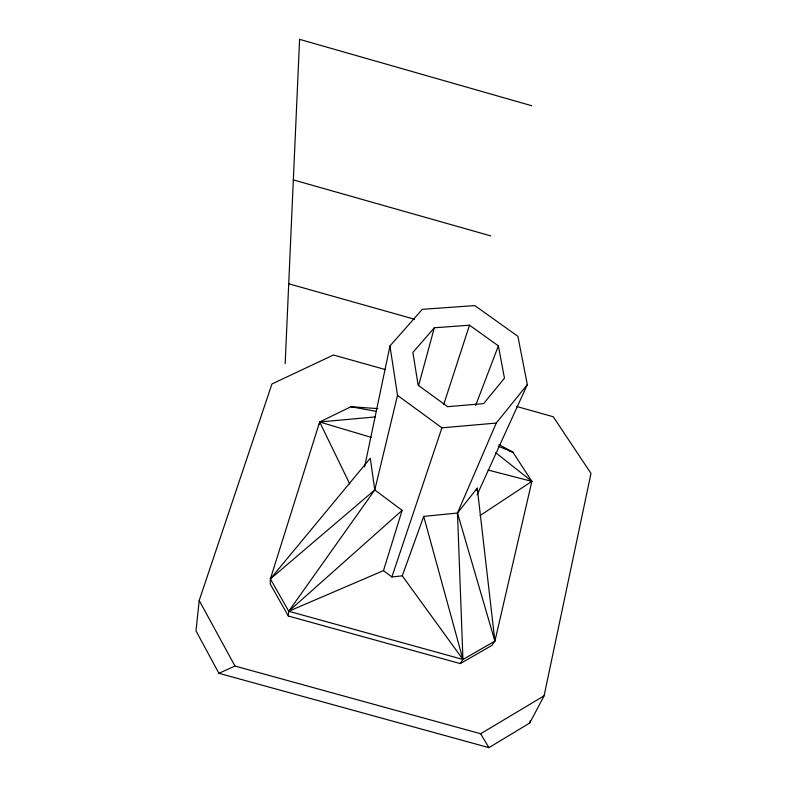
<?xml version="1.0" encoding="UTF-8"?>
<svg xmlns="http://www.w3.org/2000/svg" width="787" height="787" viewBox="0 0 787 787"><rect width="100%" height="100%" fill="white"/><g stroke="black" fill="none" stroke-linecap="round" stroke-linejoin="round"><path stroke-width="1.18" d="M377.819 408.61L350.953 406.722L319.66 421.98L270.394 578.907L270.236 584.052L288.327 616.024L460.277 663.589L491.845 645.448L494.905 641.12L531.874 481.378L512.858 452.102L498.997 444.606M285.169 363.663L299.591 39.35L531.697 105.733M288.327 616.024L288.731 611.263L374.769 489.947L397.514 395.349L389.958 345.965L422.314 309.321L474.768 305.602L517.885 336.285L527.32 384.627L477.119 494.846M385.453 369.605L333.452 354.996L271.938 383.977L199.2 600.471L196.012 630.928L218.914 673.298L488.924 747.65L529.749 723.027L544.083 695.826L590.988 473.4L553.261 416.766L516.626 406.466M319.404 424.242L319.66 421.98L375.586 416.903M364.637 466.809L389.958 345.965M529.749 723.027L530.261 720.626M418.595 385.581L434.326 327.795L469.495 325.208L498.387 345.857L504.467 378.203L483.612 403.623L447.606 406.672L418.143 385.227L412.89 352.428L434.326 327.795M402.137 510.369L288.731 611.263L383.476 570.624L402.137 510.369L374.769 489.947L370.284 458.231L270.394 578.907L288.731 611.263L462.943 659.467L494.905 641.12L477.256 488.137L457.483 513.026L462.943 659.467L460.277 663.589M443.75 404.39L469.495 325.208M383.476 570.624L391.867 576.969L441.92 427.833L496.253 423.072L527.32 384.627M423.721 516.39L462.943 659.467L402.275 575.848L423.721 516.39L457.483 513.026L496.253 423.072M475.653 405.433L498.387 345.857M476.253 490.36L477.256 488.137M270.394 578.907L374.769 489.947M480.1 515.515L531.874 481.378L495.741 452.692M218.914 673.298L234.969 666.038L480.65 733.74L544.083 695.826M391.867 576.969L402.275 575.848M375.979 411.316L350.953 406.722L353.314 407.381M488.078 470.046L531.874 481.378M509.317 451.108L512.858 452.102L498.181 446.209M288.721 283.763L414.582 319.256M293.344 179.898L490.744 235.893M371.267 437.385L319.66 421.98L349.694 483.857M397.514 395.349L441.92 427.833M480.65 733.74L488.924 747.65M199.2 600.471L234.969 666.038M457.483 513.026L494.905 641.12"/></g></svg>
